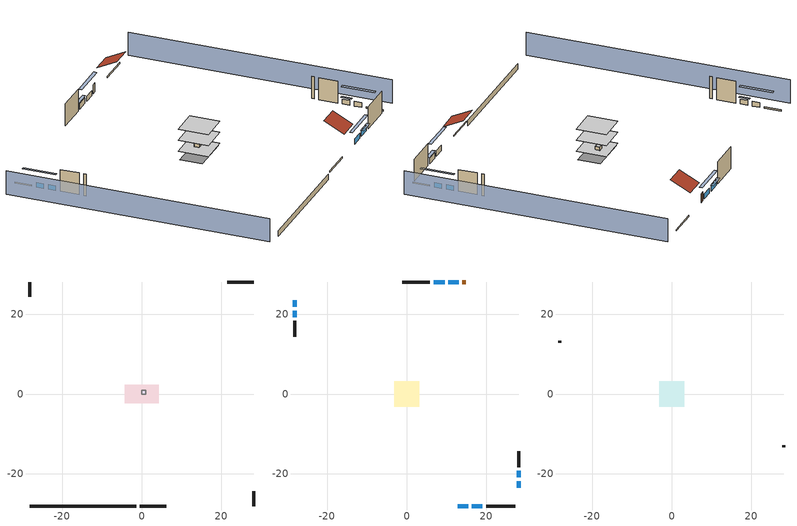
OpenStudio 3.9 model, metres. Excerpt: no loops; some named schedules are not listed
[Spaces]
crawlspace - vented 1
 floor foundation (Slab1 construction): -4.29,-2.38 -4.29,2.38 4.29,2.38 4.29,-2.38 z-0.91
 wall outside (RimJoist1 construction): -0.49,-28.12 6.12,-28.12 z0.3:0.61
 wall outside (RimJoist2 construction): -28.12,28.12 -28.12,24.44 z0.3:0.61
 wall outside (RimJoist3 construction): 28.12,28.12 21.51,28.12 z0.3:0.61
 wall outside (RimJoist4 construction): 28.12,-28.12 28.12,-24.44 z0.3:0.61
 wall foundation (FoundationWall1 construction): -28.12,-28.12 -1.42,-28.12 z-0.91:0.3
furnace airloop ret air space
 floor adiabatic (AdiabaticConst): 0,0 0,1 1,1 1,0 z0
 wall adiabatic (AdiabaticConst): 0,1 0,0 1,0 1,1 0,1 z0:1
 ceiling adiabatic (AdiabaticConst): 1,0 1,1 0,1 0,0 z1
conditioned space 1
 floor to crawlspace - vented 1 (Floor1 construction): -3.2,-3.2 -3.2,3.2 3.2,3.2 3.2,-3.2 z0.3
 floor adiabatic (AdiabaticFloorConstruction): -3.2,-3.2 -3.2,3.2 3.2,3.2 3.2,-3.2 z2.74
 wall outside (Wall1 construction): 19.9,-28.12 27.2,-28.12 z0.3:5.18
 wall outside (Wall2 construction): -28.12,18.37 -28.12,14.32 z0.3:5.18
 wall outside (Wall3 construction): 5.82,28.12 -1.09,28.12 z0.3:5.18
 wall outside (Wall4 construction): 28.12,-18.37 28.12,-14.32 z0.3:5.18
 wall outside (AdiabaticWallConstruction): 12.76,-28.12 15.4,-28.12 / 16.33,-28.12 18.97,-28.12 z0.3:1.49; -28.12,23.51 -28.12,21.87 / -28.12,20.94 -28.12,19.3 / 28.12,-23.51 28.12,-21.87 / 28.12,-20.94 28.12,-19.3 z0.3:1.37; 13.03,28.12 10.42,28.12 z0.3:1.43; 9.5,28.12 6.75,28.12 z0.3:1.52
 wall outside (AdiabaticWallConstruction 1): 14.87,28.12 13.95,28.12 z0.3:2.34
 window (WindowConstruction): 12.76,-28.12 15.4,-28.12 z0.3:1.49
 window (WindowConstruction 1): 16.33,-28.12 18.97,-28.12 z0.3:1.49
 window (WindowConstruction 2): -28.12,23.51 -28.12,21.87 z0.3:1.37
 window (WindowConstruction 3): -28.12,20.94 -28.12,19.3 z0.3:1.37
 window (WindowConstruction 4): 13.03,28.12 10.42,28.12 z0.3:1.43
 window (WindowConstruction 5): 9.49,28.12 6.75,28.12 z0.3:1.52
 window (WindowConstruction 6): 28.12,-23.51 28.12,-21.87 z0.3:1.37
 window (WindowConstruction 7): 28.12,-20.94 28.12,-19.3 z0.3:1.37
 door (Door): 14.87,28.12 13.96,28.12 z0.3:2.34
 ceiling adiabatic (AdiabaticFloorConstruction): 3.2,-3.2 3.2,3.2 -3.2,3.2 -3.2,-3.2 z2.74
attic - unvented 1
 floor to conditioned space 1 (Floor2 construction Reversed): -3.2,-3.2 -3.2,3.2 3.2,3.2 3.2,-3.2 z5.18
 wall outside (Wall5 construction): -28.12,13.39 -28.12,12.81 z0.3:5.18
 wall outside (Wall6 construction): 28.12,-13.39 28.12,-12.81 z0.3:5.18
 roof outside (Roof1 construction): 11.83,-28.12,5.18 11.83,-23.85,7.32 7.05,-23.85,7.32 7.05,-28.12,5.18
 roof outside (Roof2 construction): 15.8,28.12,5.18 15.8,23.85,7.32 20.58,23.85,7.32 20.58,28.12,5.18
shading: 32.7,-28.12 32.7,28.12 / -32.7,28.12 -32.7,-28.12 z0:5.18; 18.14,-28.12 10.02,-28.12 10.02,-28.73 18.14,-28.73 z4.24; 19.28,-28.12 16.03,-28.12 16.03,-28.73 19.28,-28.73 z1.8; -28.12,19.13 -28.12,26.25 -28.73,26.25 -28.73,19.13 z4.11; -28.12,19 -28.12,21.25 -28.73,21.25 -28.73,19 z1.68; 7.68,28.12 15.77,28.12 15.77,28.73 7.68,28.73 z4.18; 6.45,28.12 9.8,28.12 9.8,28.73 6.45,28.73 z1.83; 28.12,-19.13 28.12,-26.25 28.73,-26.25 28.73,-19.13 z4.11; 28.12,-19 28.12,-21.25 28.73,-21.25 28.73,-19 z1.68
[Site]
Portland Intl Arpt_OR: Latitude {deg}=45.59; Longitude {deg}=-122.6; Time Zone {hr}=-8; Elevation {m}=33; Terrain=Suburbs; Keep Site Location Information=Yes
[Site:GroundTemperature:Shallow]
10.2558, 8.96328, 8.85977, 9.47314, 11.9355, 14.3863, 16.5111, 17.8571, 17.9714, 16.8767, 14.8061, 12.4304
[Site:WaterMainsTemperature]
Calculation Method=Schedule; Temperature Schedule=mains temperature schedule
[Building]
Building 1
[Material] Roughness=Rough
Name | Thickness {m} | Conductivity {W/m-K} | Density {kg/m3} | Specific Heat {J/kg-K} | Thermal Absorptance | Solar Absorptance | Visible Absorptance
asphalt or fiberglass shingles | 0.00635 | 0.162714 | 1121.4 | 1465.45 | 0.9 | 0.85 | 0.85
roof rigid ins | 0.00281632 | 0.029427 | 32.04 | 1214.23 | 0.9 | 0.7 | 0.7
osb sheathing 0.5 in. | 0.0127 | 0.115458 | 512.64 | 1214.23 | 0.9 | 0.6 | 0.6
wood siding | 0.0254 | 0.102417 | 544.68 | 1172.36 | 0.9 | 0.85 | 0.85
osb sheathing 0.5 in. 1 | 0.0127 | 0.115458 | 512.64 | 1214.23 | 0.9 | 0.7 | 0.7
wall stud and cavity | 0.1397 | 0.550994 | 139.0536 | 1170.24 | 0.9 | 0.7 | 0.7
gypsum board | 0.0127 | 0.160291 | 801 | 837.4 | 0.9 | 0.6 | 0.6
wall stud and cavity 1 | 0.1397 | 0.727959 | 139.0536 | 1170.24 | 0.9 | 0.6 | 0.6
rim joist stud and cavity | 0.0508 | 0.178688 | 50.32683 | 1063.81 | 0.9 | 0.6 | 0.6
floor stud and cavity | 0.1397 | 0.923637 | 92.3553 | 1139.71 | 0.9 | 0.7 | 0.7
osb sheathing 0.75 in. | 0.01905 | 0.115458 | 512.64 | 1214.23 | 0.9 | 0.7 | 0.7
floor covering | 0.0127 | 0.0433444 | 54.468 | 1339.84 | 0.9 | 0.6 | 0.6
ceiling stud and cavity | 0.1397 | 0.118061 | 65.682 | 1177.47 | 0.9 | 0.7 | 0.7
concrete 8.0 in. | 0.2032 | 1.803125 | 2242.8 | 837.4 | 0.9 | 0.7 | 0.7
soil 0.5 in. | 0.0127 | 2.9427 | 1842.3 | 418.7 | 0.9 | 0.7 | 0.7
wood siding 1; wood siding 2 | 0.0254 | 0.102417 | 544.68 | 1172.36
wall rigid ins; floor rigid ins | 0.512978 | 0.029427 | 32.04 | 1214.23 | 0.9 | 0.7 | 0.7
wall stud and cavity 2 | 0.0889 | 0.380278 | 52.3479 | 1209.89 | 0.9 | 0.7 | 0.7
door material | 0.04445 | 0.0612267 | 512.64 | 1214.23 | 0.9 | 0.7 | 0.7
floor stud and cavity 1 | 0.1397 | 1.75129 | 37.0049 | 1207.88 | 0.9 | 0.7 | 0.7
wall stud and cavity 3 | 0.0889 | 0.391764 | 83.0341 | 1211.67 | 0.9 | 0.7 | 0.7
furniture material conditioned space 1 | 0.1524 | 0.115458 | 640.8 | 1214.23 | 0.9 | 0.6 | 0.6
[Construction]
Roof1 construction; Roof2 construction: asphalt or fiberglass shingles, roof rigid ins, osb sheathing 0.5 in.
Wall1 construction; Wall2 construction; Wall3 construction; Wall4 construction: wood siding, osb sheathing 0.5 in. 1, wall stud and cavity, gypsum board
Wall5 construction; Wall6 construction: wood siding, osb sheathing 0.5 in. 1, wall stud and cavity 1
RimJoist1 construction; RimJoist2 construction; RimJoist3 construction; RimJoist4 construction: wood siding, rim joist stud and cavity
Floor1 construction: floor stud and cavity, osb sheathing 0.75 in., floor covering
Floor2 construction Reversed: gypsum board, ceiling stud and cavity
FoundationWall1 construction: concrete 8.0 in.
Slab1 construction: soil 0.5 in.
WindowConstruction; WindowConstruction 1; WindowConstruction 2; WindowConstruction 3; WindowConstruction 4; WindowConstruction 5; WindowConstruction 6; WindowConstruction 7: WindowMaterial
AdiabaticWallConstruction: wood siding 1, wall rigid ins, wall stud and cavity 2, gypsum board
Door: door material
AdiabaticWallConstruction 1: wood siding 2, wall rigid ins, wall stud and cavity 2, gypsum board
AdiabaticFloorConstruction: floor stud and cavity 1, floor rigid ins, osb sheathing 0.75 in., floor covering
PartitionWallConstruction: gypsum board, wall stud and cavity 3, gypsum board
furniture construction conditioned space 1: furniture material conditioned space 1
AdiabaticConst: Adiabatic
[WindowMaterial:SimpleGlazingSystem]
WindowMaterial: U-Factor {W/m2-K}=2.78222; Solar Heat Gain Coefficient=0.56
[Material:NoMass]
Adiabatic: Roughness=Rough; Thermal Resistance {m2-K/W}=176.1
[ThermalZone] Multiplier=1; Use Ideal Air Loads=No
Name | Volume {m3} | Thermostat
conditioned space | 199.577 | conditioned space temperature setpoint
attic - unvented | 19.5132
crawlspace - vented | 49.8943
furnace airloop ret air zone | 1
[Sizing:Zone] Zone Cooling Design Supply Air Temperature Input Method=SupplyAirTemperature; Zone Cooling Design Supply Air Temperature {C}=14; Zone Cooling Design Supply Air Temperature Difference {deltaC}=11.11; Zone Heating Design Supply Air Temperature Input Method=SupplyAirTemperature; Zone Heating Design Supply Air Temperature {C}=40; Zone Heating Design Supply Air Temperature Difference {deltaC}=11.11; Zone Cooling Design Supply Air Humidity Ratio {kg-H2O/kg-air}=0.0085; Zone Heating Design Supply Air Humidity Ratio {kg-H2O/kg-air}=0.008; Cooling Design Air Flow Method=DesignDay; Heating Design Air Flow Method=DesignDay; Account for Dedicated Outdoor Air System=No; Dedicated Outdoor Air System Control Strategy=NeutralSupplyAir; Dedicated Outdoor Air Low Setpoint Temperature for Design {C}=autosize; Dedicated Outdoor Air High Setpoint Temperature for Design {C}=autosize; Zone Load Sizing Method=Sensible Load Only No Latent Load; Zone Latent Cooling Design Supply Air Humidity Ratio Input Method=HumidityRatioDifference; Zone Cooling Design Supply Air Humidity Ratio Difference {kgWater/kgDryAir}=0.005; Zone Latent Heating Design Supply Air Humidity Ratio Input Method=HumidityRatioDifference; Zone Humidification Design Supply Air Humidity Ratio Difference {kgWater/kgDryAir}=0.005; Sizing Option=Coincident
attic - unvented; crawlspace - vented; furnace airloop ret air zone
[Space]
Name | Thermal Zone | Volume {m3}
conditioned space 1 | conditioned space | 199.577
attic - unvented 1 | attic - unvented | 19.5132
crawlspace - vented 1 | crawlspace - vented | 49.8943
furnace airloop ret air space | furnace airloop ret air zone
[ThermostatSetpoint:DualSetpoint]
conditioned space temperature setpoint: Heating Setpoint Temperature Schedule=heating setpoint; Cooling Setpoint Temperature Schedule=cooling setpoint; Temperature Difference Between Cutout And Setpoint {deltaC}=0
[Foundation:Kiva]
Foundation Kiva 1: Initial Indoor Air Temperature {C}=7.86103; Wall Height Above Grade {m}=0.3048; Wall Depth Below Slab {m}=0.2032
[Foundation:Kiva:Settings]
Soil Conductivity {W/m-K}=2.9427; Soil Density {kg/m3}=1842.3; Soil Specific Heat {J/kg-K}=418.7; Ground Solar Absorptivity=0.9; Ground Thermal Absorptivity=0.9; Ground Surface Roughness {m}=0.03; Far-Field Width {m}=40; Deep-Ground Boundary Condition=ZeroFlux; Deep-Ground Depth {m}=40; Minimum Cell Dimension {m}=0.2; Maximum Cell Growth Coefficient=3; Simulation Timestep=Timestep
[SurfaceProperty:ExposedFoundationPerimeter]
Slab1: Exposed Perimeter Calculation Method=TotalExposedPerimeter; Total Exposed Perimeter {m}=26.70048
[SurfaceProperty:IncidentSolarMultiplier] Incident Solar Multiplier=1; Incident Solar Multiplier Schedule=trans schedule winter=0.85 summer=0.7
Window1; Window2; Window3; Window4; Window5; Window6; Window7; Window8
[InternalMass:Definition] Design Level Calculation Method=SurfaceArea
Name | Construction | Surface Area {m2}
partition wall mass | PartitionWallConstruction | 81.84758
furniture mass conditioned space 1 | furniture construction conditioned space 1 | 32.73903
[InternalMass] Space or SpaceType=conditioned space 1; Multiplier=1
Name | Internal Mass Definition
partition wall mass | partition wall mass
furniture mass conditioned space 1 | furniture mass conditioned space 1
[EnergyManagementSystem:Sensor]
Name | Output Variable or Output Meter Index Key | Output Variable or Output Meter
water_heater_T_set | water heater setpoint | Schedule Value
out_pb_s |  | Site Outdoor Air Barometric Pressure
out_wt_s |  | Site Outdoor Air Humidity Ratio
site_vw_s |  | Site Wind Speed
cool_season | cooling season schedule | Schedule Value
furnace_airloop_AH_MFR_s | Node 6 | System Node Mass Flow Rate
furnace_airloop_AH_VFR_s | Node 6 | System Node Current Density Volume Flow Rate
furnace_airloop_AH_Tout_s | Node 6 | System Node Temperature
furnace_airloop_AH_Wout_s | Node 6 | System Node Humidity Ratio
furnace_airloop_RA_T_s | Node 9 | System Node Temperature
furnace_airloop_Ra_W_s | Node 9 | System Node Humidity Ratio
furnace_airloop_0_DZ_T_s | crawlspace - vented | Zone Air Temperature
furnace_airloop_0_DZ_W_s | crawlspace - vented | Zone Mean Air Humidity Ratio
natural_vent_s | natural vent schedule | Schedule Value
htg_sp_s | heating setpoint | Schedule Value
clg_sp_s | cooling setpoint | Schedule Value
htg_load_cond |  | Heating:EnergyTransfer:Zone:CONDITIONED SPACE
clg_load_cond |  | Cooling:EnergyTransfer:Zone:CONDITIONED SPACE
htg_load_duct |  | Heating:EnergyTransfer:Zone:FURNACE AIRLOOP RET AIR ZONE
clg_load_duct |  | Cooling:EnergyTransfer:Zone:FURNACE AIRLOOP RET AIR ZONE
s_conv | Floor1 | Surface Inside Face Convection Heat Gain Energy
s_ig | Floor1 | Surface Inside Face Internal Gains Radiation Heat Gain Energy
s_sol | Floor1 | Surface Inside Face Solar Radiation Heat Gain Energy
s_lgt | Floor1 | Surface Inside Face Lights Radiation Heat Gain Energy
s_surf | Floor1 | Surface Inside Face Net Surface Thermal Radiation Heat Gain Energy
s_conv_1 | Floor2 | Surface Inside Face Convection Heat Gain Energy
s_ig_1 | Floor2 | Surface Inside Face Internal Gains Radiation Heat Gain Energy
s_sol_1 | Floor2 | Surface Inside Face Solar Radiation Heat Gain Energy
s_lgt_1 | Floor2 | Surface Inside Face Lights Radiation Heat Gain Energy
s_surf_1 | Floor2 | Surface Inside Face Net Surface Thermal Radiation Heat Gain Energy
s_conv_2 | inferred conditioned ceiling | Surface Inside Face Convection Heat Gain Energy
s_ig_2 | inferred conditioned ceiling | Surface Inside Face Internal Gains Radiation Heat Gain Energy
s_sol_2 | inferred conditioned ceiling | Surface Inside Face Solar Radiation Heat Gain Energy
s_lgt_2 | inferred conditioned ceiling | Surface Inside Face Lights Radiation Heat Gain Energy
s_surf_2 | inferred conditioned ceiling | Surface Inside Face Net Surface Thermal Radiation Heat Gain Energy
s_conv_3 | inferred conditioned floor | Surface Inside Face Convection Heat Gain Energy
s_ig_3 | inferred conditioned floor | Surface Inside Face Internal Gains Radiation Heat Gain Energy
s_sol_3 | inferred conditioned floor | Surface Inside Face Solar Radiation Heat Gain Energy
s_lgt_3 | inferred conditioned floor | Surface Inside Face Lights Radiation Heat Gain Energy
s_surf_3 | inferred conditioned floor | Surface Inside Face Net Surface Thermal Radiation Heat Gain Energy
ss_sol | Door1 | Surface Inside Face Solar Radiation Heat Gain Energy
ss_lgt | Door1 | Surface Inside Face Lights Radiation Heat Gain Energy
ss_conv | Door1 | Surface Inside Face Convection Heat Gain Energy
ss_ig | Door1 | Surface Inside Face Internal Gains Radiation Heat Gain Energy
ss_surf | Door1 | Surface Inside Face Net Surface Thermal Radiation Heat Gain Energy
ss_conv_1 | Window1 | Surface Inside Face Convection Heat Gain Energy
ss_ig_1 | Window1 | Surface Inside Face Internal Gains Radiation Heat Gain Energy
ss_surf_1 | Window1 | Surface Inside Face Net Surface Thermal Radiation Heat Gain Energy
ss_trans_in | Window1 | Surface Window Transmitted Solar Radiation Rate
ss_back_out | Window1 | Surface Window Shortwave from Zone Back Out Window Heat Transfer Rate
ss_trans_out | Window1 | Surface Inside Face Initial Transmitted Diffuse Transmitted Out Window Solar Radiation Rate
ss_conv_2 | Window2 | Surface Inside Face Convection Heat Gain Energy
ss_ig_2 | Window2 | Surface Inside Face Internal Gains Radiation Heat Gain Energy
ss_surf_2 | Window2 | Surface Inside Face Net Surface Thermal Radiation Heat Gain Energy
ss_trans_in_1 | Window2 | Surface Window Transmitted Solar Radiation Rate
ss_back_out_1 | Window2 | Surface Window Shortwave from Zone Back Out Window Heat Transfer Rate
ss_trans_out_1 | Window2 | Surface Inside Face Initial Transmitted Diffuse Transmitted Out Window Solar Radiation Rate
ss_conv_3 | Window3 | Surface Inside Face Convection Heat Gain Energy
ss_ig_3 | Window3 | Surface Inside Face Internal Gains Radiation Heat Gain Energy
ss_surf_3 | Window3 | Surface Inside Face Net Surface Thermal Radiation Heat Gain Energy
ss_trans_in_2 | Window3 | Surface Window Transmitted Solar Radiation Rate
ss_back_out_2 | Window3 | Surface Window Shortwave from Zone Back Out Window Heat Transfer Rate
ss_trans_out_2 | Window3 | Surface Inside Face Initial Transmitted Diffuse Transmitted Out Window Solar Radiation Rate
ss_conv_4 | Window4 | Surface Inside Face Convection Heat Gain Energy
ss_ig_4 | Window4 | Surface Inside Face Internal Gains Radiation Heat Gain Energy
ss_surf_4 | Window4 | Surface Inside Face Net Surface Thermal Radiation Heat Gain Energy
ss_trans_in_3 | Window4 | Surface Window Transmitted Solar Radiation Rate
ss_back_out_3 | Window4 | Surface Window Shortwave from Zone Back Out Window Heat Transfer Rate
ss_trans_out_3 | Window4 | Surface Inside Face Initial Transmitted Diffuse Transmitted Out Window Solar Radiation Rate
ss_conv_5 | Window5 | Surface Inside Face Convection Heat Gain Energy
ss_ig_5 | Window5 | Surface Inside Face Internal Gains Radiation Heat Gain Energy
ss_surf_5 | Window5 | Surface Inside Face Net Surface Thermal Radiation Heat Gain Energy
ss_trans_in_4 | Window5 | Surface Window Transmitted Solar Radiation Rate
ss_back_out_4 | Window5 | Surface Window Shortwave from Zone Back Out Window Heat Transfer Rate
ss_trans_out_4 | Window5 | Surface Inside Face Initial Transmitted Diffuse Transmitted Out Window Solar Radiation Rate
ss_conv_6 | Window6 | Surface Inside Face Convection Heat Gain Energy
ss_ig_6 | Window6 | Surface Inside Face Internal Gains Radiation Heat Gain Energy
ss_surf_6 | Window6 | Surface Inside Face Net Surface Thermal Radiation Heat Gain Energy
ss_trans_in_5 | Window6 | Surface Window Transmitted Solar Radiation Rate
ss_back_out_5 | Window6 | Surface Window Shortwave from Zone Back Out Window Heat Transfer Rate
ss_trans_out_5 | Window6 | Surface Inside Face Initial Transmitted Diffuse Transmitted Out Window Solar Radiation Rate
ss_conv_7 | Window7 | Surface Inside Face Convection Heat Gain Energy
ss_ig_7 | Window7 | Surface Inside Face Internal Gains Radiation Heat Gain Energy
ss_surf_7 | Window7 | Surface Inside Face Net Surface Thermal Radiation Heat Gain Energy
ss_trans_in_6 | Window7 | Surface Window Transmitted Solar Radiation Rate
ss_back_out_6 | Window7 | Surface Window Shortwave from Zone Back Out Window Heat Transfer Rate
ss_trans_out_6 | Window7 | Surface Inside Face Initial Transmitted Diffuse Transmitted Out Window Solar Radiation Rate
ss_conv_8 | Window8 | Surface Inside Face Convection Heat Gain Energy
ss_ig_8 | Window8 | Surface Inside Face Internal Gains Radiation Heat Gain Energy
ss_surf_8 | Window8 | Surface Inside Face Net Surface Thermal Radiation Heat Gain Energy
ss_trans_in_7 | Window8 | Surface Window Transmitted Solar Radiation Rate
ss_back_out_7 | Window8 | Surface Window Shortwave from Zone Back Out Window Heat Transfer Rate
ss_trans_out_7 | Window8 | Surface Inside Face Initial Transmitted Diffuse Transmitted Out Window Solar Radiation Rate
s_conv_4 | Wall1 | Surface Inside Face Convection Heat Gain Energy
s_ig_4 | Wall1 | Surface Inside Face Internal Gains Radiation Heat Gain Energy
s_sol_4 | Wall1 | Surface Inside Face Solar Radiation Heat Gain Energy
s_lgt_4 | Wall1 | Surface Inside Face Lights Radiation Heat Gain Energy
s_surf_4 | Wall1 | Surface Inside Face Net Surface Thermal Radiation Heat Gain Energy
s_conv_5 | Wall2 | Surface Inside Face Convection Heat Gain Energy
s_ig_5 | Wall2 | Surface Inside Face Internal Gains Radiation Heat Gain Energy
s_sol_5 | Wall2 | Surface Inside Face Solar Radiation Heat Gain Energy
s_lgt_5 | Wall2 | Surface Inside Face Lights Radiation Heat Gain Energy
s_surf_5 | Wall2 | Surface Inside Face Net Surface Thermal Radiation Heat Gain Energy
s_conv_6 | Wall3 | Surface Inside Face Convection Heat Gain Energy
s_ig_6 | Wall3 | Surface Inside Face Internal Gains Radiation Heat Gain Energy
s_sol_6 | Wall3 | Surface Inside Face Solar Radiation Heat Gain Energy
s_lgt_6 | Wall3 | Surface Inside Face Lights Radiation Heat Gain Energy
s_surf_6 | Wall3 | Surface Inside Face Net Surface Thermal Radiation Heat Gain Energy
s_conv_7 | Wall4 | Surface Inside Face Convection Heat Gain Energy
s_ig_7 | Wall4 | Surface Inside Face Internal Gains Radiation Heat Gain Energy
s_sol_7 | Wall4 | Surface Inside Face Solar Radiation Heat Gain Energy
s_lgt_7 | Wall4 | Surface Inside Face Lights Radiation Heat Gain Energy
s_surf_7 | Wall4 | Surface Inside Face Net Surface Thermal Radiation Heat Gain Energy
im_conv | furniture mass conditioned space 1 | Surface Inside Face Convection Heat Gain Energy
im_ig | furniture mass conditioned space 1 | Surface Inside Face Internal Gains Radiation Heat Gain Energy
im_sol | furniture mass conditioned space 1 | Surface Inside Face Solar Radiation Heat Gain Energy
im_lgt | furniture mass conditioned space 1 | Surface Inside Face Lights Radiation Heat Gain Energy
im_surf | furniture mass conditioned space 1 | Surface Inside Face Net Surface Thermal Radiation Heat Gain Energy
im_conv_1 | partition wall mass | Surface Inside Face Convection Heat Gain Energy
im_ig_1 | partition wall mass | Surface Inside Face Internal Gains Radiation Heat Gain Energy
im_sol_1 | partition wall mass | Surface Inside Face Solar Radiation Heat Gain Energy
im_lgt_1 | partition wall mass | Surface Inside Face Lights Radiation Heat Gain Energy
im_surf_1 | partition wall mass | Surface Inside Face Net Surface Thermal Radiation Heat Gain Energy
airflow_gain | infil flow | Infiltration Sensible Heat Gain Energy
airflow_loss | infil flow | Infiltration Sensible Heat Loss Energy
[OtherEquipment:Definition] Design Level Calculation Method=EquipmentLevel
Name | Design Level {W} | Fraction Latent | Fraction Radiant | Fraction Lost
water heater sens; furnace airloop_0 SupSensLkToCond; furnace airloop_0 SupCondToLv; furnace airloop_0 RetCondToRP; furnace airloop_0 RetSensLkToRP; furnace airloop_0 SupCondToDZ; furnace airloop_0 RetCondToDZ; furnace airloop_0 SupSensLkToDZ; mech vent house fan sensible load | 0 | 0 | 0 | 0
water heater lat; general water use latent; furnace airloop_0 SupLatLkToCond; furnace airloop_0 RetLatLkToRP; furnace airloop_0 SupLatLkToDZ; mech vent house fan latent load | 0 | 1 | 0 | 0
water heater energy adjustment1 | 0.01 | 0 | 0 | 1
clothes dryer 2; cooking range 2 | 0 | 0 | 0 | 1
general water use sensible | 0 | 0 | 0.6 | 0
[OtherEquipment]
Name | Other Equipment Definition | Space or SpaceType | Schedule | Fuel Type
water heater sens | water heater sens | conditioned space 1 | Always On Discrete
water heater lat | water heater lat | conditioned space 1 | Always On Discrete
water heater energy adjustment1 | water heater energy adjustment1 | conditioned space 1 | Always On Discrete | Electricity
clothes dryer 1 | clothes dryer 2 | conditioned space 1 | clothes dryer schedule | Electricity
cooking range 1 | cooking range 2 | conditioned space 1 | cooking range schedule | Electricity
general water use sensible | general water use sensible | conditioned space 1 | general water use schedule
general water use latent | general water use latent | conditioned space 1 | general water use schedule
furnace airloop_0 SupSensLkToCond | furnace airloop_0 SupSensLkToCond | conditioned space 1 | Always On Discrete
furnace airloop_0 SupLatLkToCond | furnace airloop_0 SupLatLkToCond | conditioned space 1 | Always On Discrete
furnace airloop_0 SupCondToLv | furnace airloop_0 SupCondToLv | conditioned space 1 | Always On Discrete
furnace airloop_0 RetCondToRP | furnace airloop_0 RetCondToRP | furnace airloop ret air space | Always On Discrete
furnace airloop_0 RetSensLkToRP | furnace airloop_0 RetSensLkToRP | furnace airloop ret air space | Always On Discrete
furnace airloop_0 RetLatLkToRP | furnace airloop_0 RetLatLkToRP | furnace airloop ret air space | Always On Discrete
furnace airloop_0 SupCondToDZ | furnace airloop_0 SupCondToDZ | crawlspace - vented 1 | Always On Discrete
furnace airloop_0 RetCondToDZ | furnace airloop_0 RetCondToDZ | crawlspace - vented 1 | Always On Discrete
furnace airloop_0 SupSensLkToDZ | furnace airloop_0 SupSensLkToDZ | crawlspace - vented 1 | Always On Discrete
furnace airloop_0 SupLatLkToDZ | furnace airloop_0 SupLatLkToDZ | crawlspace - vented 1 | Always On Discrete
mech vent house fan sensible load | mech vent house fan sensible load | conditioned space 1 | Always On Discrete
mech vent house fan latent load | mech vent house fan latent load | conditioned space 1 | Always On Discrete
[ElectricEquipment:Definition] Design Level Calculation Method=EquipmentLevel; Fraction Latent=0
Name | Design Level {W} | Fraction Radiant | Fraction Lost
clothes washer; clothes dryer; dishwasher; cooking range; whole house fan; mech vent house fan | 0 | 0 | 1
fridge | 41.5354 | 0.6 | 0
freezer | 194.914 | 0.6 | 0
mech vent house fan cfis | 0 | 0 | 0
[ElectricEquipment] Space or SpaceType=conditioned space 1
Name | Electric Equipment Definition | Schedule
clothes washer | clothes washer | clothes washer schedule
clothes dryer | clothes dryer | clothes dryer schedule
dishwasher | dishwasher | dishwasher schedule
fridge | fridge | fridge schedule
freezer | freezer | freezer schedule
cooking range | cooking range | cooking range schedule
whole house fan | whole house fan | Always On Discrete
mech vent house fan | mech vent house fan | mech vent house fan schedule
mech vent house fan cfis | mech vent house fan cfis | mech vent house fan cfis schedule
[WaterUse:Equipment:Definition] Peak Flow Rate {m3/s}=0
clothes washer; dishwasher
[ZoneMixing] Schedule=Always On Continuous; Design Flow Rate Calculation Method=Flow/Zone; Design Flow Rate {m3/s}=0
Name | Zone or Space | Source Zone or Space
furnace airloop_0 ZoneMixDZToCond mix | conditioned space | crawlspace - vented
furnace airloop_0 ZoneMixCondToDZ mix | crawlspace - vented | conditioned space
whole house fan mix | attic - unvented | conditioned space
[SpaceInfiltration:DesignFlowRate] Schedule=Always On Discrete
Name | Space or SpaceType | Design Flow Rate Calculation Method | Design Flow Rate {m3/s} | Air Changes per Hour {1/hr} | Constant Term Coefficient | Temperature Term Coefficient | Velocity Term Coefficient | Velocity Squared Term Coefficient
natural vent flow; whole house fan flow; infil flow | conditioned space 1 | Flow/Space | 0
infil crawlspace - vented 1 | crawlspace - vented 1 | AirChanges/Hour |  | 2.6013 | 1 | 0 | 0 | 0
crawlspace_vented 1 duct leakage imbalance infil flow | crawlspace - vented 1 | Flow/Space | 0
infil attic - unvented 1 | attic - unvented 1 | AirChanges/Hour |  | 0.1 | 1 | 0 | 0 | 0
